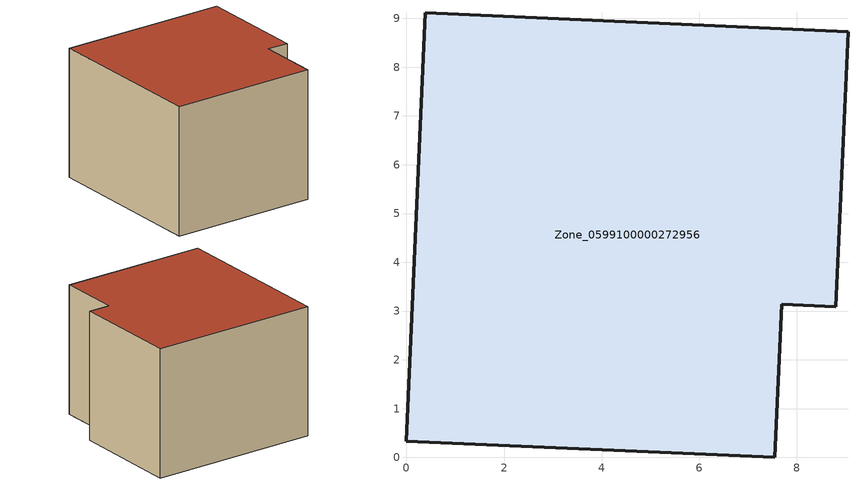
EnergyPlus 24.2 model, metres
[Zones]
Zone_0599100000272956
 floor ground (C_G): 0,0.33 0.39,9.12 9.05,8.73 8.8,3.09 7.69,3.14 7.55,0 z1.22
 wall outside (C_F): 0.39,9.12 0,0.33 7.55,0 7.69,3.14 8.8,3.09 9.05,8.73 0.39,9.12 z1.22:7.87
 roof outside (C_R): 9.05,8.73 0.39,9.12 0,0.33 7.55,0 7.69,3.14 8.8,3.09 z7.87
[BUILDING]
Pand.0599100000272956: North Axis=0; Terrain=City; Loads Convergence Tolerance Value=0.04; Temperature Convergence Tolerance Value=0.4; Solar Distribution=FullExterior; Maximum Number of Warmup Days=25; Minimum Number of Warmup Days=1
[Site:Location]
Rotterdam.The.Hague.AP_ZH_NLD Design_Conditions: Latitude=51.96; Longitude=4.45; Time Zone=1; Elevation=-4.5
[SITE:GROUNDTEMPERATURE:BUILDINGSURFACE]
18, 18, 18, 18, 18, 18, 18, 18, 18, 18, 18, 18
[MATERIAL] Thermal Absorptance=0.9; Solar Absorptance=0.7; Visible Absorptance=0.7
Name | Roughness | Thickness | Conductivity | Density | Specific Heat
G.TC.1992-2005 | MediumSmooth | 0.15 | 0.06 | 540 | 1210
F.TC.1992-2005 | Rough | 0.3 | 0.12 | 1920 | 840
R.TC.1992-2005 | MediumRough | 0.2 | 0.08 | 1500 | 1000
[CONSTRUCTION]
C_G: G.TC.1992-2005
C_F: F.TC.1992-2005
C_R: R.TC.1992-2005
[ZONE]
Zone_0599100000272956: Type=1; Multiplier=1; Ceiling Height=Autocalculate; Volume=Autocalculate; Floor Area=autocalculate; Part of Total Floor Area=Yes
[ZONEINFILTRATION:DESIGNFLOWRATE]
Infil_Zone_0599100000272956: Zone or ZoneList or Space or SpaceList=Zone_0599100000272956; Schedule=AlwaysOn; Design Flow Rate Calculation Method=Flow/Area; Flow Rate per Floor Area=0.0015; Constant Term Coefficient=1; Temperature Term Coefficient=0; Velocity Term Coefficient=0; Velocity Squared Term Coefficient=0
[HVACTEMPLATE:ZONE:IDEALLOADSAIRSYSTEM]
Zone_0599100000272956: Maximum Heating Supply Air Temperature=50; Minimum Cooling Supply Air Temperature=13; Maximum Heating Supply Air Humidity Ratio=0.0156; Minimum Cooling Supply Air Humidity Ratio=0.0077; Heating Limit=NoLimit; Cooling Limit=NoLimit; Dehumidification Control Type=ConstantSensibleHeatRatio; Cooling Sensible Heat Ratio=0.7; Dehumidification Setpoint=60; Humidification Control Type=None; Humidification Setpoint=30; Outdoor Air Method=None; Outdoor Air Flow Rate per Person=0.00944; Outdoor Air Flow Rate per Zone Floor Area=0; Outdoor Air Flow Rate per Zone=0; Demand Controlled Ventilation Type=None; Outdoor Air Economizer Type=NoEconomizer; Heat Recovery Type=None; Sensible Heat Recovery Effectiveness=0.7; Latent Heat Recovery Effectiveness=0.65
[ZONECONTROL:THERMOSTAT]
ThermostatControl_Zone_0599100000272956: Zone or ZoneList=Zone_0599100000272956; Control Type Schedule=DualSetpointControlType; Control 1=Thermostat_Zone_0599100000272956; Temperature Difference Between Cutout And Setpoint=0
[THERMOSTATSETPOINT:DUALSETPOINT]
Thermostat_Zone_0599100000272956: Heating Setpoint Temperature Schedule=HeatingSetpoint_Zone_0599100000272956; Cooling Setpoint Temperature Schedule=CoolingSetpoint_Zone_0599100000272956
[SCHEDULE:COMPACT]
HeatingSetpoint_Zone_0599100000272956: Through: 12/31, For: AllDays, Until: 24:00, 21
CoolingSetpoint_Zone_0599100000272956: Through: 12/31, For: AllDays, Until: 24:00, 24
DualSetpointControlType: Through: 12/31, For: AllDays, Until: 24:00, 4
AlwaysOn: Through: 12/31, For: AllDays, Until: 24:00, 1
